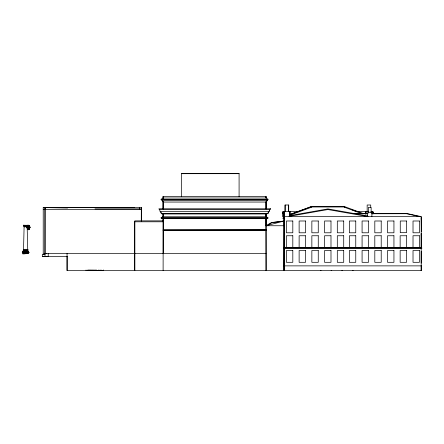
<?xml version="1.0" encoding="UTF-8"?>
<svg xmlns="http://www.w3.org/2000/svg" width="444" height="444" viewBox="0 0 444 444"><rect width="100%" height="100%" fill="white"/><g stroke="black" fill="none" stroke-linecap="round" stroke-linejoin="round"><path stroke-width="0.67" d="M22.561 252.675L22.6 253.84L25.13 253.84L25.13 253.502M22.6 252.031L22.6 251.715L28.666 251.715L28.666 252.031M23.288 251.715L23.288 250.272M23.493 253.84L23.493 253.502L28.666 253.502L28.699 252.675M24.514 225.868L24.514 226.779L24.514 226.179M24.936 225.868L24.936 226.779L24.936 226.179M26.712 251.715L26.712 250.272M27.029 253.502L27.029 251.715M26.979 227.866L27.245 226.845M29.187 227.667L28.86 227.866L28.771 227.211L29.837 227.156L29.926 227.472M48.218 253.413L48.218 256.626L42.313 256.626L42.313 254.479L46.614 253.413M134.604 207.603L43.218 207.603L43.218 254.251L44.999 254.251L45.022 207.603L45.005 256.626M283.888 270.524L283.888 265.873L421.406 265.873L421.406 270.518L67.055 270.524L67.055 253.413M86.047 270.524L86.047 270.002M87.496 270.002L87.49 270.524L89.938 270.524M88.367 270.524L88.367 270.002M88.633 270.524L88.633 270.002M89.438 270.524L89.438 270.002M89.666 270.524L89.666 270.002M92.28 270.524L90.543 270.524L90.543 270.002M90.737 270.524L90.737 270.002M91.686 270.524L91.686 270.002M91.841 270.524L91.841 270.002M92.713 270.524L92.713 270.002M92.913 270.002L92.913 270.524L93.873 270.524M93.784 270.524L93.784 270.002M94.017 270.002L94.289 270.524M94.888 270.002L94.888 270.524L103.358 270.524L103.358 269.958M95.16 270.524L95.16 270.002M95.96 270.524L95.96 270.002M96.309 270.524L96.309 270.002M139.599 209.329L139.666 207.603M141.309 221.04L141.331 207.603L141.303 221.112M161.111 217.732L161.178 218.176L268.087 218.176L268.087 217.738L161.111 217.732L161.178 218.176M266.017 202.053L163.181 202.053L161.982 200.566L161.982 199.534L267.216 199.534L267.216 200.566L266.084 202.053L266.084 208.802L266.017 202.053L267.149 200.566L267.216 199.534M267.149 200.566L162.049 200.566L162.049 199.534M163.181 253.413L163.181 218.703L162.238 218.664L266.955 218.67L267.66 218.176M163.181 198.035L163.114 196.531L266.084 196.537L266.084 198.035L163.114 198.03L160.839 199.406L268.359 199.412L266.017 198.03L266.017 196.531L266.084 197.919M181.646 196.72L181.624 173.465L239.088 173.471L239.088 196.72M266.017 225.902L266.017 218.698L266.955 218.67M266.017 213.936C266.872 221.273 264.058 212.043 267.882 213.703L268.548 211.544L267.882 213.703L161.377 213.703L160.645 211.538L161.377 213.703M163.181 230.386L266.333 230.386L266.267 230.097M163.181 230.097L266.522 229.837M299.189 211.538L282.983 211.538L282.983 216.617L421.201 216.617L421.201 270.518L421.201 265.873M421.406 234.327L421.406 247.658L284.093 247.658L283.494 247.913L283.494 248.39L421.8 248.39L421.8 247.913L421.201 247.658L421.201 233.472L421.567 233.472L421.567 235.098L421.201 235.098M284.093 216.617L284.093 270.518L284.093 211.538M284.204 216.617L284.204 225.741L266.084 225.741L271.423 222.538L284.204 220.984L283.222 221.24M372.882 214.08L372.882 211.538L370.873 211.538M421.201 263.137L421.201 251.343M421.406 218.22L421.406 231.552L421.201 217.366L421.567 217.366L421.567 218.992L421.201 218.992M24.12 226.151L23.532 249.672M23.299 225.574C23.532 224.054 23.554 227.084 23.299 225.574L28.616 225.574C28.849 224.054 28.871 227.084 28.616 225.574M29.959 227.472L29.853 227.095L28.949 227.095L28.877 228.588L28.139 229.559L27.511 229.093L27.234 227.667M29.62 227.667L29.404 228.971L28.799 229.559L28.166 229.093L27.894 227.667M26.901 227.472L27.001 226.756M27.134 227.667L27.656 229.526L28.805 229.748L29.471 229.098L29.804 227.667M27.9 226.756L27.944 228.832L28.805 229.748M28.061 226.845L27.961 227.667L26.818 227.667M29.631 226.146L29.143 225.624L29.926 227.095M29.62 227.855L28.86 227.85L28.86 227.156A1.992 0.966 -90 0 0 28.594 226.285M27.034 227.334L27.123 226.845M28.144 229.748L28.816 229.098L29.021 227.156M28.993 252.314L22.267 252.314M44.999 209.329L45.488 207.603L67.616 208.008M269.081 211.544L269.763 209.485L269.081 211.544L160.118 211.538M27.772 227.128L28 226.607M28.86 252.503L22.4 252.503M269.974 209.485L270.307 208.802L269.974 209.485L159.224 209.485M29.126 225.813L23.432 225.868L23.432 225.28L28.649 225.28L28.205 226.418M29.731 226.684L29.326 225.818L28.305 225.813L28.916 226.684L29.809 226.579M28.272 225.918L28.793 225.574L29.326 225.818M162.598 216.794L161.538 217.738L162.532 216.789L266.6 216.789L267.66 217.732M28.71 226.756L28.832 227.278M267.005 225.741L272.117 222.588L283.239 221.234M28.161 226.457L28.499 226.423M289.294 214.735L311.882 206.399L344 206.399L364.252 213.88M289.344 214.724L311.882 206.399M309.679 207.664L311.594 206.96M289.249 215.44L312.188 206.976L343.695 206.976L362.165 213.797M266.084 225.741L284.204 220.984L283.971 266.383M289.288 215.706L327.888 208.913L367.638 215.906M289.05 216.378L327.888 209.546L368.087 216.617M94.056 270.524L103.358 270.463M181.624 173.687L239.088 173.687M43.218 207.603L141.331 207.603M159.291 209.485L158.885 208.797L270.307 208.802M94.972 208.885L141.331 208.885M43.218 209.329L141.331 209.307M356.71 211.538L368.942 211.538M283.111 212.288L282.279 212.288L282.628 213.414L282.983 213.414M372.771 212.288L373.604 212.288L373.254 213.414L372.899 213.414L372.882 211.538M367.998 213.547L354.257 213.547L367.932 213.714M372.122 213.547L407.165 213.547L421.201 216.617M371.728 213.747L406.41 213.714L419.685 216.617M163.114 216.789L163.114 213.93L266.084 213.936M283.644 217.005L282.983 217.005L282.983 211.538M421.201 218.22L421.567 218.22M284.493 218.248L282.983 218.248L282.983 218.642L284.493 218.642M163.181 220.868L134.765 220.868L134.771 270.524L134.76 221.789M134.771 221.789L163.181 221.789M23.432 225.28L24.653 225.28M28.649 225.28L27.428 225.28L27.428 225.868M28.127 225.996L28.677 226.784M28.544 225.99L29.36 225.99M28.127 226.179L24.004 226.179M28.655 226.146L29.554 226.146M28.577 226.351C29.16 227.433 27.811 225.469 28.743 226.59M28.749 226.285L29.57 226.285M28.688 226.429C27.628 225.868 29.687 227.966 28.627 226.285M23.954 226.779L28.127 226.779M26.906 227.289L27.806 227.289M27.156 227.334L27.978 227.334M26.818 227.472L27.883 227.289A2.187 1.06 -90 0 1 27.978 226.756M29.004 227.528L28.849 228.099A1.582 0.766 -90 0 1 28.139 229.343M26.856 227.789L27.883 227.855M28.954 228.144L29.698 228.183M27.267 228.305L27.922 228.305M27.178 228.36L27.839 228.36M28.877 228.588L29.532 228.588M28.96 228.671L29.615 228.671M27.367 228.732L28.022 228.732M27.289 228.832L27.944 228.832M28.749 228.971L29.404 228.971M27.511 229.093L28.166 229.093M28.816 229.098L29.471 229.098M27.45 229.232L28.105 229.232M28.571 229.276L29.226 229.276M27.7 229.359L28.355 229.359M27.916 229.52L29.276 229.437M27.656 229.526L28.799 229.559M27.894 229.703L29.049 229.653M163.181 229.837L266.589 229.837M163.181 230.619L266.017 230.614M421.201 234.327L421.567 234.327M283.494 247.913L421.8 247.913M28.089 249.672L23.26 249.672M27.728 249.672L27.167 226.845M28.089 250.205L23.177 250.205M23.132 250.205L28.133 250.205M23.066 251.604L28.2 251.604M22.6 252.869L28.666 252.869M46.581 253.413L266 253.407M42.313 256.626L67.516 256.626M88.595 270.402L89.494 270.402M90.543 270.524L90.898 270.524M90.77 270.402L91.664 270.402M92.94 270.402L93.839 270.402M95.116 270.402L96.015 270.402M320.44 270.518L321.029 270.518M331.146 270.518L331.735 270.518M341.852 270.518L342.441 270.518M352.558 270.518L353.147 270.518M163.114 198.601L163.114 196.531L163.181 197.913M163.181 202.053L163.114 208.797M159.501 209.485L160.184 211.544M266.017 218.698L266.084 270.524L266.017 217.965M161.472 218.176L162.304 218.67M163.114 270.513L163.181 217.965M161.311 213.703L163.181 213.936M344.289 206.96L346.203 207.664M352.58 210.023L355.766 211.2M29.837 227.156L29.731 226.579L28.832 226.579L28.854 227.345L28.743 226.751M28.954 227.478L28.965 227.855M371.883 216.617L371.883 212.609L367.582 212.609L367.582 216.617M371.661 211.538L371.661 212.809M371.145 212.609L371.145 207.442L368.326 207.442L368.326 212.609M370.723 207.614L370.723 205L367.16 205L367.16 211.538M366.222 211.538L366.222 214.08M290.47 211.538L290.47 214.713M289.643 211.538L289.643 215.984M289.538 211.538L289.538 216.617M288.705 211.538L288.705 205L285.031 205L285.031 211.538M288.6 205L288.6 211.538M285.142 205L285.142 211.538M284.204 211.538L284.204 266.45M283.799 218.248L283.799 218.642M283.644 218.248L283.627 218.642M283.383 217.005L283.383 218.248M266.084 201.376L266.084 208.98M266.017 213.819L266.084 216.589M163.181 201.371L163.181 208.98M163.181 213.819L163.181 216.583M163.114 201.371L163.114 208.974M163.114 213.814L163.114 216.583M163.114 217.965L163.114 220.729M100.96 269.841L100.96 270.524M98.923 269.835L98.923 270.524M67.111 256.626L67.116 270.524M28.133 226.285A2.187 1.06 -90 0 1 29.143 225.624M27.001 227.334A1.992 0.966 -90 0 1 27.084 226.845M27.75 229.165A1.582 0.766 -90 0 1 27.456 228.616M28.977 228.099A1.582 0.766 -90 0 1 28.261 229.343M27.706 228.932A1.582 0.766 -90 0 1 27.578 228.616M29.004 228.049A1.365 0.66 -90 0 1 28.388 229.126A1.365 0.66 -90 0 1 27.728 228.172M28.871 228.049A1.365 0.66 -90 0 1 28.255 229.126M27.778 228.771A1.365 0.66 -90 0 1 27.667 228.494M365.395 211.538L365.395 214.08L365.395 211.538M27.3 225.441C27.389 227.189 27.683 224.309 27.3 225.441M22.522 252.031L22.2 252.314L29.065 252.314L22.522 252.031M292.812 220.995L286.402 220.995L286.402 232.789L292.812 232.789L292.812 220.995M305.539 220.995L299.128 220.995L299.128 232.789L305.539 232.789L305.539 220.995M318.265 220.995L311.855 220.995L311.855 232.789L318.265 232.789L318.265 220.995M330.991 220.995L324.581 220.995L324.581 232.789L330.991 232.789L330.991 220.995M343.717 220.995L337.307 220.995L337.307 232.789L343.717 232.789L343.717 220.995M355.761 220.995L349.356 220.995L349.356 232.789L355.761 232.789L355.761 220.995M368.487 220.995L362.082 220.995L362.082 232.789L368.487 232.789L368.487 220.995M381.213 220.995L374.808 220.995L374.808 232.789L381.213 232.789L381.213 220.995M393.939 220.995L387.534 220.995L387.534 232.789L393.939 232.789L393.939 220.995M406.554 220.995L400.26 220.995L400.26 232.673L406.554 232.673L406.554 220.995M419.43 220.995L413.02 220.995L413.02 232.789L419.43 232.789L419.43 220.995M30.003 227.472L28.805 227.667L30.003 227.472M292.812 235.753L286.402 235.753L286.402 247.547L292.812 247.547L292.812 235.753M305.539 235.753L299.128 235.753L299.128 247.547L305.539 247.547L305.539 235.753M318.265 235.753L311.855 235.753L311.855 247.547L318.265 247.547L318.265 235.753M330.991 235.753L324.581 235.753L324.581 247.547L330.991 247.547L330.991 235.753M343.717 235.753L337.307 235.753L337.307 247.547L343.717 247.547L343.717 235.753M355.761 235.753L349.356 235.753L349.356 247.547L355.761 247.547L355.761 235.753M368.487 235.753L362.082 235.753L362.082 247.547L368.487 247.547L368.487 235.753M381.213 235.753L374.808 235.753L374.808 247.547L381.213 247.547L381.213 235.753M393.939 235.753L387.534 235.753L387.534 247.547L393.939 247.547L393.939 235.753M406.554 235.753L400.149 235.753L400.149 247.547L406.554 247.547L406.554 235.753M419.43 235.753L413.02 235.753L413.02 247.547L419.43 247.547L419.43 235.753M292.812 250.516L286.402 250.516L286.402 262.31L292.812 262.31L292.812 250.516M305.539 250.516L299.128 250.516L299.128 262.31L305.539 262.31L305.539 250.516M318.265 250.516L311.855 250.516L311.855 262.31L318.265 262.31L318.265 250.516M330.991 250.516L324.581 250.516L324.581 262.31L330.991 262.31L330.991 250.516M343.717 250.516L337.307 250.516L337.307 262.31L343.717 262.31L343.717 250.516M355.761 250.516L349.356 250.516L349.356 262.31L355.761 262.31L355.761 250.516M368.487 250.516L362.082 250.516L362.082 262.31L368.487 262.31L368.487 250.516M381.213 250.516L374.808 250.516L374.808 262.31L381.213 262.31L381.213 250.516M393.939 250.516L387.534 250.516L387.534 262.31L393.939 262.31L393.939 250.516M406.554 250.516L400.149 250.516L400.149 262.31L406.554 262.31L406.554 250.516M419.43 250.516L413.02 250.516L413.02 262.31L419.43 262.31L419.43 250.516"/></g></svg>
